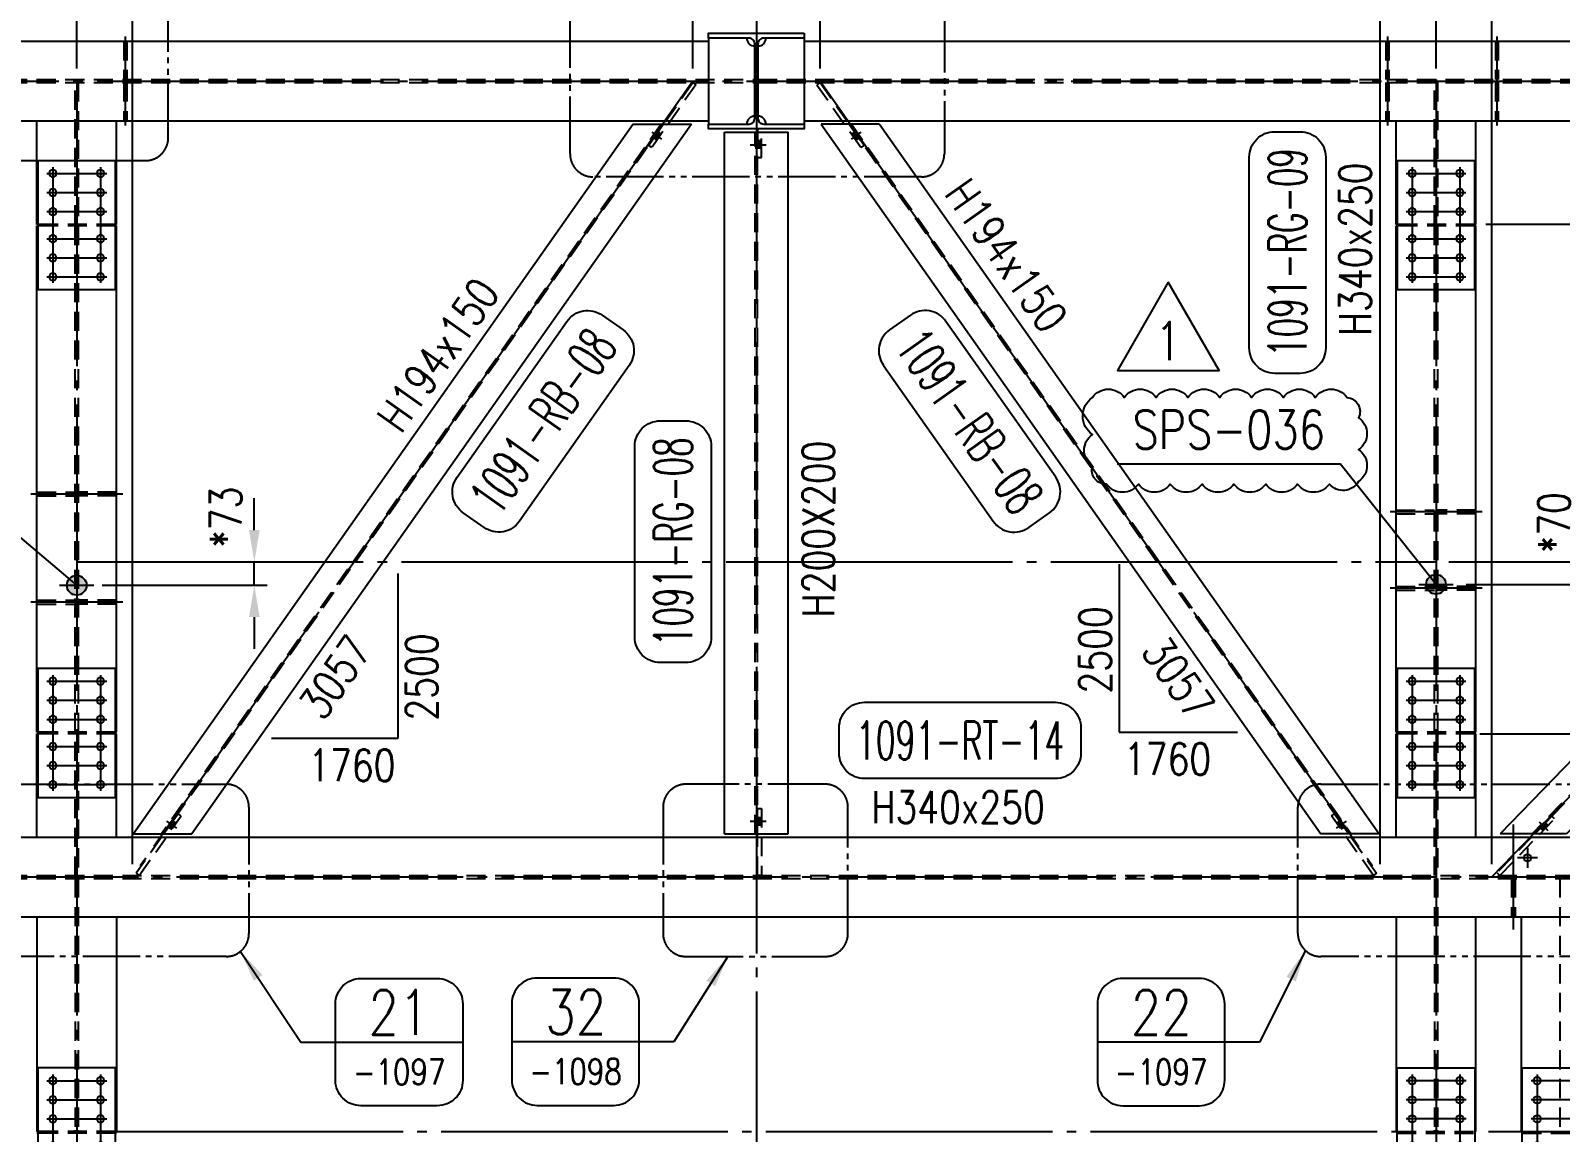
# Model space of a CAD drawing. Header units: millimetres. Extents: x 0 to 232280, y -26939 to 23794.
# Drawn here: x 73495 to 78301, y 14216 to 17677 of the extents above; entities that cross this region are included whole.
import ezdxf
from ezdxf.enums import TextEntityAlignment as Align

# ---------------------------------------------------------------- set-up
doc = ezdxf.new("R2010")
doc.units = ezdxf.units.MM
doc.header["$LTSCALE"] = 30
for name, pattern in [('JNK-CENTER', [34, 30, -1.5, 1, -1.5]), ('JNK-HIDDEN', [3, 2, -1]), ('PH2', [15, 10, -1, 1, -1, 1, -1])]:
    doc.linetypes.add(name, pattern=pattern)
for name, color, linetype in [('CEN-R', 1, 'JNK-CENTER'), ('CON-G', 3, 'Continuous'), ('CON-W', 7, 'Continuous'), ('CON-Y', 2, 'Continuous'), ('det', 2, 'PH2'), ('Dim-W', 7, 'Continuous'), ('HID-Y', 2, 'JNK-HIDDEN'), ('rev-1', 2, 'Continuous'), ('STL-OBJT', 7, 'Continuous')]:
    doc.layers.add(name, color=color, linetype=linetype)
doc.styles.add('SIMPLEX', font='simplex.shx', dxfattribs={"width": 0.8})
doc.dimstyles.new('DIM40', dxfattribs={"dimscale": 40, "dimtxt": 2.5, "dimasz": 2.5, "dimexe": 1, "dimexo": 1, "dimgap": 1, "dimtad": 1, "dimdec": 0, "dimdsep": 46, "dimtxsty": 'SIMPLEX', "dimcen": 0, "dimclrd": 7, "dimclre": 7, "dimclrt": 2, "dimadec": 1, "dimazin": 2, "dimtfac": 1, "dimtdec": 0, "dimtix": 1, "dimtmove": 2, "dimatfit": 2, "dimfxl": 1, "dimtolj": 1, "dimtzin": 0, "dimarcsym": 1})

# ---------------------------------------------------------------- blocks, each defined once
blk = doc.blocks.new('f21222')
at = {"layer": 'CEN-R'}
for p, q in [((319724.8, -21670.5), (320088.1, -21670.5)), ((319744, -21651.3), (319744, -21839.7)), ((319804, -21651.3), (319804, -21839.7)), ((319864, -21651.3), (319864, -21839.7)), ((319949, -21651.3), (319949, -21839.7)), ((320009, -21651.3), (320009, -21839.7)), ((320069, -21651.3), (320069, -21839.7)), ((319724.8, -21820.5), (320088.1, -21820.5))]:
    blk.add_line(p, q, dxfattribs=at)
at = {"layer": 'CON-G'}
for p, q in [((319904, -21620.5), (319904, -21623.5)), ((319909, -21620.5), (319909, -21623.5)), ((319904, -21867.5), (319904, -21870.5)), ((319909, -21867.5), (319909, -21870.5))]:
    blk.add_line(p, q, dxfattribs=at)
blk.add_lwpolyline([(319704, -21623.5), (320109, -21623.5), (320109, -21867.5), (319704, -21867.5)], close=True, dxfattribs=at)
for centre in [(319744, -21670.5), (319804, -21670.5), (319864, -21670.5), (319949, -21670.5), (320009, -21670.5), (320069, -21670.5), (319744, -21820.5), (319804, -21820.5), (319864, -21820.5), (319949, -21820.5), (320009, -21820.5), (320069, -21820.5)]:
    blk.add_circle(centre, 11.5, dxfattribs=at)
at = {"layer": 'HID-Y'}
for p, q in [((319904, -21867.5), (319904, -21623.5)), ((319909, -21867.5), (319909, -21623.5))]:
    blk.add_line(p, q, dxfattribs=at)
blk = doc.blocks.new('A$C51927EE5')
at = {"layer": 'CEN-R'}
for p, q in [((8.4, 0), (2429.4, 2500)), ((2280.2, 2327.2), (2252.9, 2353.7)), ((176.3, 154.7), (149, 181.1))]:
    blk.add_line(p, q, dxfattribs=at)
at = {"layer": 'CON-G'}
for p, q in [((34.8, 135), (2194.3, 2365)), ((243.6, 135), (2403.1, 2365)), ((2194.3, 2365), (2403.1, 2365)), ((34.8, 135), (243.6, 135))]:
    blk.add_line(p, q, dxfattribs=at)
at = {"layer": 'CON-W', "const_width": 23}
for points in [[(2273, 2334.2), (2260.1, 2346.7)], [(156.2, 174.2), (169.2, 161.6)]]:
    blk.add_lwpolyline(points, dxfattribs=at)
at = {"layer": 'HID-Y'}
for p, q in [((135, 135), (2294.5, 2365)), ((143.3, 135), (2302.9, 2365)), ((2281, 2342.4), (2268.1, 2355)), ((2265, 2325.9), (2252.1, 2338.4)), ((161.2, 153.4), (148.2, 165.9)), ((177.2, 169.9), (164.2, 182.4))]:
    blk.add_line(p, q, dxfattribs=at)
blk.add_lwpolyline([(2412.8, 2487.2), (2404.2, 2495.5), (2232.3, 2318), (2240.9, 2309.6)], close=True, dxfattribs=at)
blk.add_lwpolyline([(192.7, 194.6), (8.6, 4.5), (0, 12.8), (184.1, 202.9), (192.7, 194.6)], dxfattribs=at)
blk = doc.blocks.new('A$C672327A0')
at = {"layer": 'Dim-W'}
h = blk.add_hatch(color=256, dxfattribs=at)
h.paths.add_polyline_path([(130.3, 2340.9), (123.7, 2350.3), (113.9, 2343.4), (120.5, 2334)])
h.paths.add_polyline_path([(130.3, 2340.9), (120.5, 2334), (127.1, 2324.6), (137, 2331.5)])
h.paths.add_polyline_path([(120.5, 2334), (118.1, 2332.3), (124.7, 2322.9), (127.1, 2324.6)])
h.paths.add_polyline_path([(118.1, 2332.3), (115.6, 2330.6), (122.2, 2321.2), (124.7, 2322.9)])
h.paths.add_polyline_path([(111.4, 2341.7), (109, 2340), (115.6, 2330.6), (118.1, 2332.3)])
blk.add_hatch(color=256, dxfattribs=at).paths.add_polyline_path([(113.9, 2343.4), (111.4, 2341.7), (118.1, 2332.3), (120.5, 2334)])
h = blk.add_hatch(color=256, dxfattribs=at)
h.paths.add_polyline_path([(1647.6, 185.7), (1637.8, 178.8), (1644.4, 169.4), (1654.2, 176.3)])
h.paths.add_polyline_path([(1654.2, 176.3), (1644.4, 169.4), (1651, 160), (1660.8, 166.9)])
h.paths.add_polyline_path([(1644.4, 169.4), (1641.9, 167.7), (1648.6, 158.3), (1651, 160)])
h.paths.add_polyline_path([(1641.9, 167.7), (1639.5, 166), (1646.1, 156.6), (1648.6, 158.3)])
h.paths.add_polyline_path([(1635.3, 177.1), (1632.9, 175.4), (1639.5, 166), (1641.9, 167.7)])
h.paths.add_polyline_path([(1637.8, 178.8), (1635.3, 177.1), (1641.9, 167.7), (1644.4, 169.4)])
at = {"layer": 'CEN-R'}
for p, q in [((1760, 0), (0, 2500)), ((107.4, 2324.8), (138.5, 2346.7)), ((1631.3, 160.2), (1662.4, 182.1))]:
    blk.add_line(p, q, dxfattribs=at)
at = {"layer": 'CON-G'}
for p, q in [((3.3, 2365), (186.8, 2365)), ((1573.2, 135), (3.3, 2365)), ((1756.7, 135), (186.8, 2365)), ((1573.2, 135), (1756.7, 135))]:
    blk.add_line(p, q, dxfattribs=at)
at = {"layer": 'HID-Y'}
for p, q in [((1661.3, 135), (91.4, 2365)), ((1668.6, 135), (98.7, 2365)), ((109, 2340), (123.7, 2350.3)), ((122.2, 2321.2), (137, 2331.5)), ((1632.9, 175.4), (1647.6, 185.7)), ((1646.1, 156.6), (1660.8, 166.9))]:
    blk.add_line(p, q, dxfattribs=at)
for points in [[(11.7, 2488.6), (21.5, 2495.5), (153.4, 2308.2), (143.5, 2301.3)], [(1621.4, 202.1), (1760.5, 4.5), (1770.3, 11.4), (1631.2, 209.1)]]:
    blk.add_lwpolyline(points, close=True, dxfattribs=at)
blk = doc.blocks.new('DUCT-TAG')
at = {"layer": 'CON-G'}
blk.add_lwpolyline([(-9.49, -1), (-9.49, 1, -0.414214), (-7.49, 3), (7.49, 3, -0.414214), (9.49, 1), (9.49, -1, -0.414214), (7.49, -3), (-7.49, -3, -0.414214)], format="xyb", close=True, dxfattribs=at)
at = {"layer": 'CON-G', "style": 'SIMPLEX', "width": 1.246304}
blk.add_attdef('NAME', text='', height=3, dxfattribs=at).set_placement((-8.19, -1.5), (8.19, -1.5), align=Align.FIT)
at = {"layer": 'CON-Y', "style": 'SIMPLEX'}
blk.add_attdef('ELEVATION', text='', height=2, dxfattribs=at).set_placement((0, -6.02), align=Align.CENTER)
blk = doc.blocks.new('A$C50964025')
at = {"layer": 'CEN-R'}
for p, q in [((125, 0), (125, 330)), ((169.5, 256.5, 0), (169.5, 193.5, 0)), ((201, 225, 0), (138, 225, 0))]:
    blk.add_line(p, q, dxfattribs=at)
blk.add_circle((125, 165, 0), 3, dxfattribs=at)
at = {"layer": 'CON-G'}
blk.add_circle((169.5, 225, 0), 11.5, dxfattribs=at)
at = {"layer": 'HID-Y'}
for p, q in [((119, 160.5), (119, 40)), ((131, 160.5), (131, 40))]:
    blk.add_line(p, q, dxfattribs=at)
blk = doc.blocks.new('A$C74CE63FE')
at = {"layer": 'det', "ltscale": 0.6}
for p, q in [((72, 579.8), (1103.9, 579.8)), ((0, 72), (0, 507.8)), ((1175.9, 507.8), (1175.9, 72)), ((1103.9, 0), (72, 0))]:
    blk.add_line(p, q, dxfattribs=at)
for centre, start, end in [((72, 507.8), 90, 180), ((1103.9, 507.8), 0, 90), ((72, 72), 180, 270), ((1103.9, 72), 270, 0)]:
    blk.add_arc(centre, 72, start, end, dxfattribs=at)
blk = doc.blocks.new('det-tag')
at = {"layer": 'CON-Y'}
blk.add_line((5, 0), (-5, 0), dxfattribs=at)
blk.add_lwpolyline([(-3, -5), (3, -5, 0.414214), (5, -3), (5, 3, 0.414214), (3, 5), (-3, 5, 0.414214), (-5, 3), (-5, -3, 0.414214)], format="xyb", close=True, dxfattribs=at)
at = {"layer": 'CON-G', "style": 'SIMPLEX', "width": 0.8}
blk.add_attdef('TAG', text='', height=3.5, dxfattribs=at).set_placement((0.02, 0.58), align=Align.CENTER)
at = {"layer": 'CON-Y', "style": 'SIMPLEX', "width": 0.8}
blk.add_attdef('-8888', text='', height=2, dxfattribs=at).set_placement((0, -3.34), align=Align.CENTER)
blk = doc.blocks.new('*D1203')
at = {"layer": 'DEFPOINTS', "color": 0, "transparency": 16777216}
for p in [(77910, 16008.4), (82057.9, 15018.8), (82057.9, 15018.8)]:
    blk.add_point(p, dxfattribs=at)
at = {"layer": 'Dim-W', "color": 7, "linetype": 'ByBlock', "lineweight": -2, "transparency": 16777216}
for p, q in [((77950, 16008.4), (82097.9, 16008.4)), ((82057.9, 15908.4), (82057.9, 15118.8))]:
    blk.add_line(p, q, dxfattribs=at)
at = {"layer": 'Dim-W', "color": 7, "transparency": 16777216}
for points in [[(82041.3, 15908.4), (82074.6, 15908.4), (82057.9, 16008.4)], [(82041.3, 15118.8), (82074.6, 15118.8), (82057.9, 15018.8)]]:
    blk.add_solid(points, dxfattribs=at)
at = {"layer": 'Dim-W', "color": 2, "transparency": 16777216, "insert": (81967.9, 15513.6), "char_height": 100, "attachment_point": 5, "rotation": 90, "style": 'SIMPLEX'}
blk.add_mtext('\\A1;990', dxfattribs=at)
blk = doc.blocks.new('*D1238')
at = {"layer": 'DEFPOINTS', "color": 0, "transparency": 16777216}
for p in [(80556, 21263.1), (80556, 17668.8), (60024, 16018.8)]:
    blk.add_point(p, dxfattribs=at)
at = {"layer": 'Dim-W', "color": 7, "linetype": 'ByBlock', "lineweight": -2, "transparency": 16777216}
for p, q in [((60024, 16058.8), (60024, 21303.1)), ((80556, 17708.8), (80556, 21303.1)), ((60124, 21263.1), (80456, 21263.1))]:
    blk.add_line(p, q, dxfattribs=at)
at = {"layer": 'Dim-W', "color": 7, "transparency": 16777216}
for points in [[(60124, 21279.7), (60124, 21246.4), (60024, 21263.1)], [(80456, 21279.7), (80456, 21246.4), (80556, 21263.1)]]:
    blk.add_solid(points, dxfattribs=at)
at = {"layer": 'Dim-W', "color": 2, "transparency": 16777216, "insert": (70290, 21353.1), "char_height": 100, "attachment_point": 5, "style": 'SIMPLEX'}
blk.add_mtext('\\A1;20532', dxfattribs=at)
blk = doc.blocks.new('*D1244')
at = {"layer": 'DEFPOINTS', "color": 0, "transparency": 16777216}
for p in [(70844, 20623.1), (80556, 20623.1), (80556, 17668.8)]:
    blk.add_point(p, dxfattribs=at)
at = {"layer": 'Dim-W', "color": 7, "linetype": 'ByBlock', "lineweight": -2, "transparency": 16777216}
for p, q in [((70944, 20623.1), (80456, 20623.1)), ((80556, 17708.8), (80556, 20663.1))]:
    blk.add_line(p, q, dxfattribs=at)
at = {"layer": 'Dim-W', "color": 7, "transparency": 16777216}
for points in [[(70944, 20639.7), (70944, 20606.4), (70844, 20623.1)], [(80456, 20639.7), (80456, 20606.4), (80556, 20623.1)]]:
    blk.add_solid(points, dxfattribs=at)
at = {"layer": 'Dim-W', "color": 2, "transparency": 16777216, "insert": (75700, 20713.1), "char_height": 100, "attachment_point": 5, "style": 'SIMPLEX'}
blk.add_mtext('\\A1;9712', dxfattribs=at)
blk = doc.blocks.new('*D1245')
at = {"layer": 'DEFPOINTS', "color": 0, "transparency": 16777216}
for p in [(75775, 20303.1), (80556, 20303.1), (80556, 17668.8)]:
    blk.add_point(p, dxfattribs=at)
at = {"layer": 'Dim-W', "color": 7, "linetype": 'ByBlock', "lineweight": -2, "transparency": 16777216}
for p, q in [((80556, 17708.8), (80556, 20343.1)), ((75875, 20303.1), (80456, 20303.1))]:
    blk.add_line(p, q, dxfattribs=at)
at = {"layer": 'Dim-W', "color": 7, "transparency": 16777216}
for points in [[(75875, 20319.7), (75875, 20286.4), (75775, 20303.1)], [(80456, 20319.7), (80456, 20286.4), (80556, 20303.1)]]:
    blk.add_solid(points, dxfattribs=at)
at = {"layer": 'Dim-W', "color": 2, "transparency": 16777216, "insert": (78165.5, 20393.1), "char_height": 100, "attachment_point": 5, "style": 'SIMPLEX'}
blk.add_mtext('\\A1;4781', dxfattribs=at)
blk = doc.blocks.new('*D1252')
at = {"layer": 'DEFPOINTS', "color": 0, "transparency": 16777216}
for p in [(70844, 19983.1), (73640, 19983.1), (73640, 17518.8)]:
    blk.add_point(p, dxfattribs=at)
at = {"layer": 'Dim-W', "color": 7, "linetype": 'ByBlock', "lineweight": -2, "transparency": 16777216}
for p, q in [((73640, 17558.8), (73640, 20023.1)), ((70944, 19983.1), (73540, 19983.1))]:
    blk.add_line(p, q, dxfattribs=at)
at = {"layer": 'Dim-W', "color": 7, "transparency": 16777216}
for points in [[(70944, 19999.7), (70944, 19966.4), (70844, 19983.1)], [(73540, 19999.7), (73540, 19966.4), (73640, 19983.1)]]:
    blk.add_solid(points, dxfattribs=at)
at = {"layer": 'Dim-W', "color": 2, "transparency": 16777216, "insert": (72242, 20073.1), "char_height": 100, "attachment_point": 5, "style": 'SIMPLEX'}
blk.add_mtext('\\A1;2796', dxfattribs=at)
blk = doc.blocks.new('*D1254')
at = {"layer": 'DEFPOINTS', "color": 0, "transparency": 16777216}
for p in [(75775, 19983.1), (77910, 19983.1), (77910, 17518.8)]:
    blk.add_point(p, dxfattribs=at)
at = {"layer": 'Dim-W', "color": 7, "linetype": 'ByBlock', "lineweight": -2, "transparency": 16777216}
for p, q in [((77910, 17558.8), (77910, 20023.1)), ((75875, 19983.1), (77810, 19983.1))]:
    blk.add_line(p, q, dxfattribs=at)
at = {"layer": 'Dim-W', "color": 7, "transparency": 16777216}
for points in [[(75875, 19999.7), (75875, 19966.4), (75775, 19983.1)], [(77810, 19999.7), (77810, 19966.4), (77910, 19983.1)]]:
    blk.add_solid(points, dxfattribs=at)
at = {"layer": 'Dim-W', "color": 2, "transparency": 16777216, "insert": (76842.5, 20073.1), "char_height": 100, "attachment_point": 5, "style": 'SIMPLEX'}
blk.add_mtext('\\A1;2135', dxfattribs=at)
blk = doc.blocks.new('*D1255')
at = {"layer": 'DEFPOINTS', "color": 0, "transparency": 16777216}
for p in [(77910, 19983.1), (80706, 19983.1), (80706, 17518.8)]:
    blk.add_point(p, dxfattribs=at)
at = {"layer": 'Dim-W', "color": 7, "linetype": 'ByBlock', "lineweight": -2, "transparency": 16777216}
for p, q in [((80706, 17558.8), (80706, 20023.1)), ((78010, 19983.1), (80606, 19983.1))]:
    blk.add_line(p, q, dxfattribs=at)
at = {"layer": 'Dim-W', "color": 7, "transparency": 16777216}
for points in [[(78010, 19999.7), (78010, 19966.4), (77910, 19983.1)], [(80606, 19999.7), (80606, 19966.4), (80706, 19983.1)]]:
    blk.add_solid(points, dxfattribs=at)
at = {"layer": 'Dim-W', "color": 2, "transparency": 16777216, "insert": (79308, 20073.1), "char_height": 100, "attachment_point": 5, "style": 'SIMPLEX'}
blk.add_mtext('\\A1;2796', dxfattribs=at)
blk = doc.blocks.new('*D1268')
at = {"layer": 'DEFPOINTS', "color": 0, "transparency": 16777216}
for p in [(75575, 19663.1), (75575, 17518.8), (73815, 15018.8)]:
    blk.add_point(p, dxfattribs=at)
at = {"layer": 'Dim-W', "color": 7, "linetype": 'ByBlock', "lineweight": -2, "transparency": 16777216}
for p, q in [((73815, 15058.8), (73815, 19703.1)), ((75575, 17558.8), (75575, 19703.1)), ((73915, 19663.1), (75475, 19663.1))]:
    blk.add_line(p, q, dxfattribs=at)
at = {"layer": 'Dim-W', "color": 7, "transparency": 16777216}
for points in [[(73915, 19679.7), (73915, 19646.4), (73815, 19663.1)], [(75475, 19679.7), (75475, 19646.4), (75575, 19663.1)]]:
    blk.add_solid(points, dxfattribs=at)
at = {"layer": 'Dim-W', "color": 2, "transparency": 16777216, "insert": (74695, 19753.1), "char_height": 100, "attachment_point": 5, "style": 'SIMPLEX'}
blk.add_mtext('\\A1;1760', dxfattribs=at)
blk = doc.blocks.new('*D1269')
at = {"layer": 'DEFPOINTS', "color": 0, "transparency": 16777216}
for p in [(77735, 19663.1), (75975, 17518.8), (77735, 15018.8)]:
    blk.add_point(p, dxfattribs=at)
at = {"layer": 'Dim-W', "color": 7, "linetype": 'ByBlock', "lineweight": -2, "transparency": 16777216}
for p, q in [((75975, 17558.8), (75975, 19703.1)), ((77735, 15058.8), (77735, 19703.1)), ((76075, 19663.1), (77635, 19663.1))]:
    blk.add_line(p, q, dxfattribs=at)
at = {"layer": 'Dim-W', "color": 7, "transparency": 16777216}
for points in [[(76075, 19679.7), (76075, 19646.4), (75975, 19663.1)], [(77635, 19679.7), (77635, 19646.4), (77735, 19663.1)]]:
    blk.add_solid(points, dxfattribs=at)
at = {"layer": 'Dim-W', "color": 2, "transparency": 16777216, "insert": (76855, 19753.1), "char_height": 100, "attachment_point": 5, "style": 'SIMPLEX'}
blk.add_mtext('\\A1;1760', dxfattribs=at)
blk = doc.blocks.new('*D1270')
at = {"layer": 'DEFPOINTS', "color": 0, "transparency": 16777216}
for p in [(80506, 19663.1), (80506, 17518.8), (78085, 15018.8)]:
    blk.add_point(p, dxfattribs=at)
at = {"layer": 'Dim-W', "color": 7, "linetype": 'ByBlock', "lineweight": -2, "transparency": 16777216}
for p, q in [((78085, 15058.8), (78085, 19703.1)), ((80506, 17558.8), (80506, 19703.1)), ((78185, 19663.1), (80406, 19663.1))]:
    blk.add_line(p, q, dxfattribs=at)
at = {"layer": 'Dim-W', "color": 7, "transparency": 16777216}
for points in [[(78185, 19679.7), (78185, 19646.4), (78085, 19663.1)], [(80406, 19679.7), (80406, 19646.4), (80506, 19663.1)]]:
    blk.add_solid(points, dxfattribs=at)
at = {"layer": 'Dim-W', "color": 2, "transparency": 16777216, "insert": (79295.5, 19753.1), "char_height": 100, "attachment_point": 5, "style": 'SIMPLEX'}
blk.add_mtext('\\A1;2421', dxfattribs=at)
blk = doc.blocks.new('A$C72256F43')
at = {"layer": 'CEN-R'}
blk.add_line((4.5, 0), (4.5, 280), dxfattribs=at)
at = {"layer": 'HID-Y'}
for p, q in [((0, 144.5), (0, 265)), ((9, 144.5), (9, 265)), ((0, 15), (0, 135.5)), ((9, 15), (9, 135.5))]:
    blk.add_line(p, q, dxfattribs=at)
blk = doc.blocks.new('*D1374')
at = {"layer": 'DEFPOINTS', "color": 0, "transparency": 16777216}
for p in [(82057.9, 15018.8), (78035, 14218.8), (82057.9, 14218.8)]:
    blk.add_point(p, dxfattribs=at)
at = {"layer": 'Dim-W', "color": 7, "linetype": 'ByBlock', "lineweight": -2, "transparency": 16777216}
for p, q in [((82057.9, 14918.8), (82057.9, 14318.8)), ((78075, 14218.8), (78711.4, 14218.8)), ((79066.8, 14218.8), (79538.7, 14218.8)), ((79727.8, 14218.8), (79902.3, 14218.8)), ((80385.7, 14218.8), (82097.9, 14218.8))]:
    blk.add_line(p, q, dxfattribs=at)
at = {"layer": 'Dim-W', "color": 7, "transparency": 16777216}
for points in [[(82041.3, 14918.8), (82074.6, 14918.8), (82057.9, 15018.8)], [(82041.3, 14318.8), (82074.6, 14318.8), (82057.9, 14218.8)]]:
    blk.add_solid(points, dxfattribs=at)
at = {"layer": 'Dim-W', "color": 2, "transparency": 16777216, "insert": (81967.9, 14618.8), "char_height": 100, "attachment_point": 5, "rotation": 90, "style": 'SIMPLEX'}
blk.add_mtext('\\A1;800', dxfattribs=at)
blk = doc.blocks.new('*D1325')
at = {"layer": 'CON-G', "color": 7, "linetype": 'ByBlock', "lineweight": -2, "transparency": 16777216}
for p, q in [((78047.5, 15468.8), (79488.6, 15468.8)), ((79448.6, 15368.8), (79448.6, 15118.8)), ((79445.2, 15018.8), (79488.6, 15018.8))]:
    blk.add_line(p, q, dxfattribs=at)
at = {"layer": 'CON-G', "color": 7, "transparency": 16777216}
for points in [[(79431.9, 15368.8), (79465.2, 15368.8), (79448.6, 15468.8)], [(79431.9, 15118.8), (79465.2, 15118.8), (79448.6, 15018.8)]]:
    blk.add_solid(points, dxfattribs=at)
at = {"layer": 'DEFPOINTS', "color": 0, "transparency": 16777216}
for p in [(78007.5, 15468.8), (79405.2, 15018.8), (79448.6, 15018.8)]:
    blk.add_point(p, dxfattribs=at)
at = {"layer": 'CON-G', "color": 2, "transparency": 16777216, "insert": (79357.5, 15292), "char_height": 100, "attachment_point": 5, "rotation": 90, "style": 'SIMPLEX'}
blk.add_mtext('\\A1;450', dxfattribs=at)
blk = doc.blocks.new('*D1326')
at = {"layer": 'CON-G', "color": 7, "linetype": 'ByBlock', "lineweight": -2, "transparency": 16777216}
for p, q in [((79445.2, 17518.8), (79488.6, 17518.8)), ((79448.6, 17168.8), (79448.6, 17418.8)), ((78066.1, 17068.8), (79488.6, 17068.8))]:
    blk.add_line(p, q, dxfattribs=at)
at = {"layer": 'CON-G', "color": 7, "transparency": 16777216}
for points in [[(79431.9, 17418.8), (79465.2, 17418.8), (79448.6, 17518.8)], [(79431.9, 17168.8), (79465.2, 17168.8), (79448.6, 17068.8)]]:
    blk.add_solid(points, dxfattribs=at)
at = {"layer": 'DEFPOINTS', "color": 0, "transparency": 16777216}
for p in [(79405.2, 17518.8), (79448.6, 17518.8), (78026.1, 17068.8)]:
    blk.add_point(p, dxfattribs=at)
at = {"layer": 'CON-G', "color": 2, "transparency": 16777216, "insert": (79355.2, 17223.7), "char_height": 100, "attachment_point": 5, "rotation": 90, "style": 'SIMPLEX'}
blk.add_mtext('\\A1;450', dxfattribs=at)
blk = doc.blocks.new('*D1327')
at = {"layer": 'DEFPOINTS', "color": 0, "transparency": 16777216}
for p in [(78066.1, 17068.8), (78047.5, 15468.8), (79448.6, 15468.8)]:
    blk.add_point(p, dxfattribs=at)
at = {"layer": 'Dim-W', "color": 7, "linetype": 'ByBlock', "lineweight": -2, "transparency": 16777216}
for p, q in [((78106.1, 17068.8), (79488.6, 17068.8)), ((79448.6, 16968.8), (79448.6, 15568.8)), ((78087.5, 15468.8), (79488.6, 15468.8))]:
    blk.add_line(p, q, dxfattribs=at)
at = {"layer": 'Dim-W', "color": 7, "transparency": 16777216}
for points in [[(79431.9, 16968.8), (79465.2, 16968.8), (79448.6, 17068.8)], [(79431.9, 15568.8), (79465.2, 15568.8), (79448.6, 15468.8)]]:
    blk.add_solid(points, dxfattribs=at)
at = {"layer": 'Dim-W', "color": 2, "transparency": 16777216, "insert": (79358.6, 16026), "char_height": 100, "attachment_point": 5, "rotation": 90, "style": 'SIMPLEX'}
blk.add_mtext('\\A1;1600', dxfattribs=at)
blk = doc.blocks.new('A$C7A401FCB')
at = {"layer": 'Dim-W'}
h = blk.add_hatch(color=256, dxfattribs=at)
h.dxf.hatch_style = 1
edge = h.paths.add_edge_path()
edge.add_arc((0, -0.5), 30.9, 0, 360)
at = {"layer": 'CEN-R'}
for p, q in [((0, 53.7), (0, -54.7)), ((-54.2, -0.5), (54.2, -0.5))]:
    blk.add_line(p, q, dxfattribs=at)
at = {"layer": 'Dim-W'}
blk.add_circle((0, -0.5), 30.9, dxfattribs=at)
blk = doc.blocks.new('*D1305')
at = {"layer": 'DEFPOINTS', "color": 0, "transparency": 16777216}
for p in [(73640, 16008.4), (74197.9, 16008.4), (73679.8, 15934.9)]:
    blk.add_point(p, dxfattribs=at)
at = {"layer": 'Dim-W', "color": 7, "linetype": 'ByBlock', "lineweight": -2, "transparency": 16777216}
for p, q in [((74197.9, 16108.4), (74197.9, 16208.4)), ((73680, 16008.4), (74237.9, 16008.4)), ((74197.9, 15934.9), (74197.9, 16008.4)), ((73719.8, 15934.9), (74237.9, 15934.9)), ((74197.9, 15834.9), (74197.9, 15734.9))]:
    blk.add_line(p, q, dxfattribs=at)
at = {"layer": 'Dim-W', "color": 7, "transparency": 16777216}
for points in [[(74181.3, 16108.4), (74214.6, 16108.4), (74197.9, 16008.4)], [(74181.3, 15834.9), (74214.6, 15834.9), (74197.9, 15934.9)]]:
    blk.add_solid(points, dxfattribs=at)
at = {"layer": 'Dim-W', "color": 2, "transparency": 16777216, "insert": (74107.9, 16148.8), "char_height": 100, "attachment_point": 5, "rotation": 90, "style": 'SIMPLEX'}
blk.add_mtext('\\A1;*73', dxfattribs=at)
blk = doc.blocks.new('*D1306')
at = {"layer": 'DEFPOINTS', "color": 0, "transparency": 16777216}
for p in [(77950, 16008.4), (78370.8, 16008.4), (77964.2, 15937.9)]:
    blk.add_point(p, dxfattribs=at)
at = {"layer": 'Dim-W', "color": 7, "linetype": 'ByBlock', "lineweight": -2, "transparency": 16777216}
for p, q in [((78370.8, 16108.4), (78370.8, 16208.4)), ((77990, 16008.4), (78410.8, 16008.4)), ((78370.8, 15937.9), (78370.8, 16008.4)), ((78004.2, 15937.9), (78410.8, 15937.9)), ((78370.8, 15837.9), (78370.8, 15737.9))]:
    blk.add_line(p, q, dxfattribs=at)
at = {"layer": 'Dim-W', "color": 7, "transparency": 16777216}
for points in [[(78354.2, 16108.4), (78387.5, 16108.4), (78370.8, 16008.4)], [(78354.2, 15837.9), (78387.5, 15837.9), (78370.8, 15937.9)]]:
    blk.add_solid(points, dxfattribs=at)
at = {"layer": 'Dim-W', "color": 2, "transparency": 16777216, "insert": (78280.8, 16131.5), "char_height": 100, "attachment_point": 5, "rotation": 90, "style": 'SIMPLEX'}
blk.add_mtext('\\A1;*70', dxfattribs=at)
blk = doc.blocks.new('A$C4A5C0B5C')
at = {"layer": 'CEN-R'}
blk.add_line((289.3, 6), (0, 6), dxfattribs=at)
at = {"layer": 'HID-Y'}
for p, q in [((18.9, 12), (139.4, 12)), ((268.9, 12), (148.4, 12)), ((18.9, 0), (139.4, 0)), ((268.9, 0), (148.4, 0))]:
    blk.add_line(p, q, dxfattribs=at)
blk = doc.blocks.new('A$C20F746BD')
at = {"layer": 'CON-G'}
for p in [(0, 340), (0, 0)]:
    blk.add_blockref('A$C4A5C0B5C', p, dxfattribs=at)
blk = doc.blocks.new('A$C30926FAF')
at = {"layer": 'CON-G'}
for p in [(0, 240), (0, 0)]:
    blk.add_blockref('A$C4A5C0B5C', p, dxfattribs=at)
blk = doc.blocks.new('revmark')
at = {"layer": 'rev-1'}
blk.add_lwpolyline([(0, 0), (-4, -6.93), (4, -6.93)], close=True, dxfattribs=at)
at = {"layer": 'rev-1', "style": 'SIMPLEX', "width": 0.8}
blk.add_attdef('REVMARK', text='', height=3, dxfattribs=at).set_placement((0, -4.62), align=Align.MIDDLE_CENTER)

msp = doc.modelspace()

# ---------------------------------------------------------------- hatches: boundary and pattern name
at = {"layer": 'CON-W'}
h = msp.add_hatch(color=256, dxfattribs=at)
h.paths.add_polyline_path([(75778.98, 17330.78), (75790.98, 17330.78), (75790.98, 17318.78), (75778.98, 17318.78)])
h.paths.add_polyline_path([(75774.98, 17330.78), (75778.98, 17330.78), (75778.98, 17318.78), (75774.98, 17318.78)])
h.paths.add_polyline_path([(75770.98, 17330.78), (75774.98, 17330.78), (75774.98, 17318.78), (75770.98, 17318.78)])
h.paths.add_polyline_path([(75770.98, 17318.78), (75774.98, 17318.78), (75774.98, 17307.78), (75770.98, 17307.78)])
h.paths.add_polyline_path([(75774.98, 17318.78), (75778.98, 17318.78), (75778.98, 17307.78), (75774.98, 17307.78)])
h.paths.add_polyline_path([(75778.98, 17318.78), (75790.98, 17318.78), (75790.98, 17307.78), (75778.98, 17307.78)])
h = msp.add_hatch(color=256, dxfattribs=at)
h.paths.add_polyline_path([(75778.98, 15181.78), (75790.98, 15181.78), (75790.98, 15193.78), (75778.98, 15193.78)])
h.paths.add_polyline_path([(75774.98, 15181.78), (75778.98, 15181.78), (75778.98, 15193.78), (75774.98, 15193.78)])
h.paths.add_polyline_path([(75770.98, 15181.78), (75774.98, 15181.78), (75774.98, 15193.78), (75770.98, 15193.78)])
h.paths.add_polyline_path([(75770.98, 15193.78), (75774.98, 15193.78), (75774.98, 15204.78), (75770.98, 15204.78)])
h.paths.add_polyline_path([(75774.98, 15193.78), (75778.98, 15193.78), (75778.98, 15204.78), (75774.98, 15204.78)])
h.paths.add_polyline_path([(75778.98, 15193.78), (75790.98, 15193.78), (75790.98, 15204.78), (75778.98, 15204.78)])

# ---------------------------------------------------------------- linework, layer by layer
at = {"layer": 'CEN-R'}
for p, q in [((75774.98, 17718.78), (75774.98, 5816.78)), ((70643.98, 17518.78), (80905.98, 17518.78)), ((73639.98, 17523.28), (73639.98, 5091.78)), ((77909.98, 17523.28), (77909.98, 12216.51)), ((75755.98, 17318.78), (75805.98, 17318.78)), ((73639.98, 16008.38), (77909.98, 16008.38)), ((75755.98, 15193.78), (75805.98, 15193.78)), ((59673.98, 15018.78), (80905.98, 15018.78)), ((73764.98, 14218.78), (77784.98, 14218.78))]:
    msp.add_line(p, q, dxfattribs=at)
at = {"layer": 'CON-G'}
for p, q in [((70993.98, 17643.78), (75624.98, 17643.78)), ((75624.98, 17653.78), (75624.98, 17383.78)), ((75924.98, 17653.78), (75924.98, 17383.78)), ((75924.98, 17643.78), (80553.98, 17643.78)), ((70993.98, 17393.78), (75624.98, 17393.78)), ((73514.98, 17068.78), (73514.98, 17393.78)), ((73764.98, 17068.78), (73764.98, 17393.78)), ((75674.98, 15153.78), (75674.98, 17358.78)), ((75674.98, 17358.78), (75874.98, 17358.78)), ((75874.98, 15153.78), (75874.98, 17358.78)), ((75924.98, 17393.78), (80553.98, 17393.78)), ((77784.98, 17068.78), (77784.98, 17393.78)), ((78034.98, 17068.78), (78034.98, 17393.78)), ((73514.98, 15473.78), (73514.98, 17063.78)), ((73764.98, 15473.78), (73764.98, 17063.78)), ((77784.98, 15473.78), (77784.98, 17063.78)), ((78034.98, 15473.78), (78034.98, 17063.78)), ((73514.98, 15143.78), (73514.98, 15468.78)), ((73764.98, 15143.78), (73764.98, 15468.78)), ((77784.98, 15143.78), (77784.98, 15468.78)), ((78034.98, 15143.78), (78034.98, 15468.78)), ((70993.98, 15143.78), (80555.98, 15143.78)), ((75674.98, 15153.78), (75874.98, 15153.78)), ((70993.98, 14893.78), (80555.98, 14893.78)), ((73514.98, 14893.78), (73514.98, 14218.78)), ((73764.98, 14893.78), (73764.98, 14218.78)), ((77784.98, 14893.78), (77784.98, 14218.78)), ((78034.98, 14218.78), (78034.98, 14893.78)), ((78177.98, 14893.78), (78177.98, 14218.78))]:
    msp.add_line(p, q, dxfattribs=at)
msp.add_lwpolyline([(75924.98, 17668.78), (75924.98, 17653.78), (75797.98, 17653.78, 0.4142136), (75779.98, 17635.78), (75779.98, 17401.78, 0.4142136), (75797.98, 17383.78), (75924.98, 17383.78), (75924.98, 17368.78), (75624.98, 17368.78), (75624.98, 17383.78), (75751.98, 17383.78, 0.4142136), (75769.98, 17401.78), (75769.98, 17635.78, 0.4142136), (75751.98, 17653.78), (75624.98, 17653.78), (75624.98, 17668.78)], format="xyb", close=True, dxfattribs=at)
for centre, start, end in [((75769.98, 17653.78), 180, 270), ((75779.98, 17653.78), 270, 0), ((75769.98, 17383.78), 90, 180), ((75779.98, 17383.78), 0, 90)]:
    msp.add_arc(centre, 25, start, end, dxfattribs=at)
at = {"layer": 'CON-W'}
for p, q in [((76908.73, 16315.98), (77608.73, 16315.98)), ((77909.98, 15937.88), (77608.73, 16315.98)), ((73639.98, 15934.88), (73291.21, 16230.41)), ((74648.55, 15972.16), (74648.55, 15453.86)), ((76914.8, 16000.8), (76914.8, 15474.05)), ((76914.8, 15474.05), (77286.47, 15474.05)), ((74648.55, 15453.86), (74251.42, 15453.86))]:
    msp.add_line(p, q, dxfattribs=at)
at = {"layer": 'det', "ltscale": 0.6}
for points in [[(73418.89, 17810.15, 0.4142136), (73346.89, 17738.15), (73346.89, 17340.84, 0.4142136), (73418.89, 17268.84), (73855.62, 17268.84, 0.4142136), (73927.62, 17340.84), (73927.62, 17738.15, 0.4142136), (73855.62, 17810.15)], [(74109.12, 15310.15, -0.4142136), (74181.12, 15238.15), (74181.12, 14840.84, -0.4142136), (74109.12, 14768.84), (73160.03, 14768.84, -0.4142136), (73088.03, 14840.84), (73088.03, 15238.15, -0.4142136), (73160.03, 15310.15)], [(75553.89, 15310.15, 0.4142136), (75481.89, 15238.15), (75481.89, 14840.84, 0.4142136), (75553.89, 14768.84), (75990.62, 14768.84, 0.4142136), (76062.62, 14840.84), (76062.62, 15238.15, 0.4142136), (75990.62, 15310.15)], [(78747.76, 15310.15, -0.4142136), (78819.76, 15238.15), (78819.76, 14840.84, -0.4142136), (78747.76, 14768.84), (77547.91, 14768.84, -0.4142136), (77475.91, 14840.84), (77475.91, 15238.15, -0.4142136), (77547.91, 15310.15)]]:
    msp.add_lwpolyline(points, format="xyb", close=True, dxfattribs=at)
at = {"layer": 'HID-Y'}
for p, q in [((70993.98, 17523.28), (75769.98, 17523.28)), ((70993.98, 17514.28), (75769.98, 17514.28)), ((73635.48, 17068.78), (73635.48, 17514.28)), ((73644.48, 17514.28), (73644.48, 17068.78)), ((75779.98, 17523.28), (80553.98, 17523.28)), ((75779.98, 17401.78), (75779.98, 17518.78)), ((75779.98, 17514.28), (80553.98, 17514.28)), ((77905.48, 17068.78), (77905.48, 17514.28)), ((77914.48, 17514.28), (77914.48, 17068.78)), ((75770.98, 15153.78), (75770.98, 17358.78)), ((75778.98, 15153.78), (75778.98, 17358.78)), ((75790.98, 17330.78), (75770.98, 17330.78)), ((75790.98, 17307.78), (75770.98, 17307.78)), ((73635.48, 15473.78), (73635.48, 17063.78)), ((73644.48, 17063.78), (73644.48, 15473.78)), ((77905.48, 15473.78), (77905.48, 17063.78)), ((77914.48, 17063.78), (77914.48, 15473.78)), ((73635.48, 15023.28), (73635.48, 15468.78)), ((73644.48, 15468.78), (73644.48, 15023.28)), ((77905.48, 15023.28), (77905.48, 15468.78)), ((77914.48, 15468.78), (77914.48, 15023.28)), ((75790.98, 15204.78), (75770.98, 15204.78)), ((75790.98, 15181.78), (75770.98, 15181.78)), ((70993.98, 15023.28), (80555.98, 15023.28)), ((70993.98, 15014.28), (80555.98, 15014.28)), ((73635.48, 15014.28), (73635.48, 14218.78)), ((73644.48, 15014.28), (73644.48, 14218.78)), ((77905.48, 15014.28), (77905.48, 14218.78)), ((77914.48, 15014.28), (77914.48, 14218.78)), ((78298.48, 15014.28), (78298.48, 14218.78)), ((73635.48, 14218.78), (73635.48, 14223.28)), ((73644.48, 14218.78), (73644.48, 14223.28)), ((77905.48, 14218.78), (77905.48, 14223.28)), ((77914.48, 14218.78), (77914.48, 14223.28))]:
    msp.add_line(p, q, dxfattribs=at)
msp.add_lwpolyline([(75778.98, 17368.78), (75778.98, 17278.78), (75790.98, 17278.78), (75790.98, 17368.78)], dxfattribs=at)
msp.add_lwpolyline([(75790.98, 15023.28), (75778.98, 15023.28), (75778.98, 15233.78), (75790.98, 15233.78)], close=True, dxfattribs=at)
at = {"layer": 'rev-1'}
msp.add_lwpolyline([(76830.65, 16524.91, -0.5205671), (76930.65, 16524.91, -0.5205671), (77030.65, 16524.91, -0.5205671), (77130.65, 16524.91, -0.5205671), (77230.65, 16524.91, -0.5205671), (77330.65, 16524.91, -0.5205671), (77430.65, 16524.91, -0.5205671), (77530.65, 16524.91, -0.5205671), (77630.65, 16524.91, -0.5205671), (77666.94, 16461.2, -0.5205671), (77666.94, 16361.2, -0.5205671), (77666.94, 16261.2, -0.5205671), (77575.16, 16252.97, -0.5205671), (77475.16, 16252.97, -0.5205671), (77375.16, 16252.97, -0.5205671), (77275.16, 16252.97, -0.5205671), (77175.16, 16252.97, -0.5205671), (77075.16, 16252.97, -0.5205671), (76975.16, 16252.97, -0.5205671), (76875.16, 16252.97, -0.5205671), (76830.65, 16308.46, -0.5205671), (76830.65, 16408.46, -0.5205671)], format="xyb", close=True, dxfattribs=at)
at = {"layer": 'STL-OBJT'}
for p, q in [((74343.82, 14499.98), (74452.79, 14499.98)), ((75515.83, 14501.18), (75406.85, 14501.18)), ((77355.16, 14499.98), (77246.19, 14499.98))]:
    msp.add_line(p, q, dxfattribs=at)

# ---------------------------------------------------------------- block references
at = {"layer": 'CON-G'}
for name, p in [('A$C74CE63FE', (75189.64, 17218)), ('A$C20F746BD', (73496.1, 15875.68)), ('A$C30926FAF', (77766.1, 15919.39)), ('A$C50964025', (78027.98, 14853.78, 0))]:
    msp.add_blockref(name, p, dxfattribs=at)
at = {"layer": 'CON-G', "xscale": -1, "rotation": 180}
for name, p in [('A$C72256F43', (73788.15, 17658.78)), ('A$C672327A0', (73814.98, 17518.78))]:
    msp.add_blockref(name, p, dxfattribs=at)
at = {"layer": 'CON-G', "rotation": 180}
for name, p in [('A$C72256F43', (77761.8, 17658.78)), ('A$C72256F43', (78105.67, 17658.78)), ('A$C672327A0', (77734.98, 17518.78)), ('A$C51927EE5', (80514.42, 17518.78))]:
    msp.add_blockref(name, p, dxfattribs=at)
at = {"layer": 'CON-W', "xscale": -1, "rotation": 90}
for p in [(51894.47, 336972.75), (56164.47, 336972.75), (51894.47, 335377.75), (56164.47, 335377.75), (51894.47, 334122.75)]:
    msp.add_blockref('f21222', p, dxfattribs=at)
at = {"layer": 'CON-W', "rotation": 270}
for p in [(99655.49, 334122.75), (100048.49, 334122.75)]:
    msp.add_blockref('f21222', p, dxfattribs=at)
at = {"layer": 'CON-Y'}
ref = msp.add_blockref('det-tag', (74652.79, 14499.98), dxfattribs=dict(at, xscale=-40, yscale=40, zscale=40))
ref.add_attrib('TAG', '21', dxfattribs={"layer": 'CON-G', "height": 140, "style": 'SIMPLEX', "width": 0.8}).set_placement((74651.86, 14523.18), align=Align.CENTER)
ref.add_attrib('-8888', '-1097', dxfattribs={"height": 80, "style": 'SIMPLEX', "width": 0.8}).set_placement((74652.79, 14366.38), align=Align.CENTER)
at = {"layer": 'CON-Y', "xscale": 40, "yscale": 40, "zscale": 40}
for p, values in [((75206.85, 14501.18), {'TAG': '32', '-8888': '-1098'}), ((77046.19, 14499.98), {'TAG': '22', '-8888': '-1097'})]:
    msp.add_blockref('det-tag', p, dxfattribs=at).add_auto_attribs(values)
at = {"layer": 'Dim-W'}
for p in [(73639.98, 15935.38), (77909.98, 15938.38)]:
    msp.add_blockref('A$C7A401FCB', p, dxfattribs=at)
at = {"layer": 'rev-1', "xscale": 40, "yscale": 40, "zscale": 40}
msp.add_blockref('revmark', (77068.94, 16887.21), dxfattribs=at).add_auto_attribs({'REVMARK': '1'})
at = {"layer": 'STL-OBJT'}
ref = msp.add_blockref('DUCT-TAG', (77443.36, 16980.25), dxfattribs=dict(at, xscale=40, yscale=40, zscale=40, rotation=90))
ref.add_attrib('NAME', '1091-RG-09', dxfattribs={"layer": 'CON-G', "height": 120, "rotation": 90, "style": 'SIMPLEX', "width": 0.576181}).set_placement((77503.36, 16652.65), (77503.36, 17307.85), align=Align.FIT)
ref = msp.add_blockref('DUCT-TAG', (75105.24, 16449.96), dxfattribs=dict(at, xscale=39.99999999999009, yscale=40, zscale=40, rotation=54.85445442854252))
ref.add_attrib('NAME', '1091-RB-08', dxfattribs={"layer": 'CON-G', "height": 120, "rotation": 54.85445, "style": 'SIMPLEX', "width": 0.5733}).set_placement((74965.72, 16147.54), (75342.89, 16683.29), align=Align.FIT)
ref = msp.add_blockref('DUCT-TAG', (76444.71, 16449.96), dxfattribs=dict(at, xscale=-39.9999999999901, yscale=40, zscale=40, rotation=305.1455455714575))
ref.add_attrib('NAME', '1091-RB-08', dxfattribs={"layer": 'CON-G', "height": 120, "rotation": 305.14555, "style": 'SIMPLEX', "width": 0.5733}).set_placement((76207.07, 16683.29), (76584.24, 16147.54), align=Align.FIT)
ref = msp.add_blockref('DUCT-TAG', (75513.15, 16071.85), dxfattribs=dict(at, xscale=40, yscale=40, zscale=40, rotation=90))
ref.add_attrib('NAME', '1091-RG-08', dxfattribs={"layer": 'CON-G', "height": 120, "rotation": 90, "style": 'SIMPLEX', "width": 0.5733}).set_placement((75573.15, 15744.25), (75573.15, 16399.45), align=Align.FIT)
ref = msp.add_blockref('DUCT-TAG', (76414.73, 15447.52), dxfattribs=dict(at, xscale=40, yscale=40, zscale=40))
ref.add_attrib('NAME', '1091-RT-14', dxfattribs={"layer": 'CON-G', "height": 120, "style": 'SIMPLEX', "width": 0.591031}).set_placement((76087.13, 15387.52), (76742.33, 15387.52), align=Align.FIT)

# ---------------------------------------------------------------- texts
at = {"layer": 'CON-G', "style": 'SIMPLEX', "width": 0.8}
msp.add_text('SPS-036', height=120, dxfattribs=at).set_placement((77258.73, 16363.98), align=Align.CENTER)
at = {"layer": 'CON-Y', "style": 'SIMPLEX', "width": 0.8}
for s, rotation, p in [('H340x250', 90, (77706.08, 16717.95)), ('H194x150', 305.14555, (76362.16, 17165.14)), ('H194x150', 54.85445, (74658.74, 16406.88)), ('H200X200', 90, (76019.56, 15834.08)), ('2500', 90, (76889.51, 15594.85)), ('3057', 54.85445, (74414.13, 15505.46)), ('2500', 90, (74773.84, 15509.67)), ('3057', 305.14555, (76980.74, 15727.11))]:
    msp.add_text(s, height=100, rotation=rotation, dxfattribs=at).set_placement(p)
for s, p in [('1760', (76929.5, 15339.39)), ('1760', (74367.18, 15319.2)), ('H340x250', (76136.33, 15188.03))]:
    msp.add_text(s, height=100, dxfattribs=at).set_placement(p)

# ---------------------------------------------------------------- dimensions: what is measured, and where the dimension line sits
at = {"layer": 'CON-G'}
for base, p1, p2, angle, picture, middle in [((79448.56, 17518.78), (78026.1, 17068.78), (79405.19, 17518.78), 90, '*D1326', (79355.18, 17223.73)), ((79448.56, 15018.78), (78007.55, 15468.78), (79405.19, 15018.78), 270, '*D1325', (79357.49, 15292.01))]:
    dim = msp.add_linear_dim(base=base, p1=p1, p2=p2, angle=angle, dimstyle='DIM40', dxfattribs=at)
    dim.commit()
    dim.dimension.update_dxf_attribs({"geometry": picture, "text_midpoint": middle, "dimtype": 160})
at = {"layer": 'Dim-W'}
for base, p1, p2, picture, middle in [((80555.98, 21263.05), (60023.98, 16018.78), (80555.98, 17668.78), '*D1238', (70289.98, 21353.05)), ((80555.98, 20623.05), (70843.98, 20623.05), (80555.98, 17668.78), '*D1244', (75699.98, 20713.05)), ((80555.98, 20303.05), (75774.98, 20303.05), (80555.98, 17668.78), '*D1245', (78165.48, 20393.05)), ((73639.98, 19983.05), (70843.98, 19983.05), (73639.98, 17518.78), '*D1252', (72241.98, 20073.05)), ((77909.98, 19983.05), (75774.98, 19983.05), (77909.98, 17518.78), '*D1254', (76842.48, 20073.05)), ((80705.98, 19983.05), (77909.98, 19983.05), (80705.98, 17518.78), '*D1255', (79307.98, 20073.05)), ((75574.98, 19663.05), (73814.98, 15018.78), (75574.98, 17518.78), '*D1268', (74694.98, 19753.05)), ((77734.98, 19663.05), (75974.98, 17518.78), (77734.98, 15018.78), '*D1269', (76854.98, 19753.05)), ((80505.98, 19663.05), (78084.98, 15018.78), (80505.98, 17518.78), '*D1270', (79295.48, 19753.05))]:
    dim = msp.add_linear_dim(base=base, p1=p1, p2=p2, dimstyle='DIM40', dxfattribs=at)
    dim.commit()
    dim.dimension.update_dxf_attribs({"geometry": picture, "text_midpoint": middle})
dim = msp.add_linear_dim(base=(79448.56, 15468.78), p1=(78066.1, 17068.78), p2=(78047.55, 15468.78), angle=270, dimstyle='DIM40', dxfattribs=at)
dim.commit()
dim.dimension.update_dxf_attribs({"geometry": '*D1327', "text_midpoint": (79358.56, 16026.04), "dimtype": 160})
for base, p1, p2, picture, middle in [((74197.92777052, 16008.38223898), (73679.77045856, 15934.88223898), (73639.97647856, 16008.38223898), '*D1305', (74107.92777052, 16148.80956942)), ((78370.84226037, 16008.38223898), (77964.21486143, 15937.88223898), (77949.97647856, 16008.38223898), '*D1306', (78280.84226037, 16131.48142184))]:
    dim = msp.add_linear_dim(base=base, p1=p1, p2=p2, angle=90, text='*<>', dimstyle='DIM40', dxfattribs=at)
    dim.commit()
    dim.dimension.update_dxf_attribs({"geometry": picture, "text_midpoint": middle, "dimtype": 160})
for base, p1, p2, picture, middle in [((82057.92, 15018.78), (77909.98, 16008.38), (82057.92, 15018.78), '*D1203', (81967.92, 15513.58)), ((82057.92, 14218.78), (82057.92, 15018.78), (78034.98, 14218.78), '*D1374', (81967.92, 14618.78))]:
    dim = msp.add_linear_dim(base=base, p1=p1, p2=p2, angle=90, dimstyle='DIM40', dxfattribs=at)
    dim.commit()
    dim.dimension.update_dxf_attribs({"geometry": picture, "text_midpoint": middle})

# ---------------------------------------------------------------- leaders
at = {"layer": 'CON-G'}
for points in [[(74154.56, 14784.98), (74343.82, 14499.98)], [(77499.72, 14787.34), (77355.16, 14499.98)]]:
    msp.add_leader(points, dimstyle='DIM40', override={"dimgap": 1, "dimtad": 0}, dxfattribs=at)
at = {"layer": 'Dim-W'}
msp.add_leader([(75685.29, 14768.84), (75515.83, 14501.18)], dimstyle='DIM40', override={"dimgap": 1, "dimtad": 0}, dxfattribs=at)

doc.saveas('drawing.dxf')
